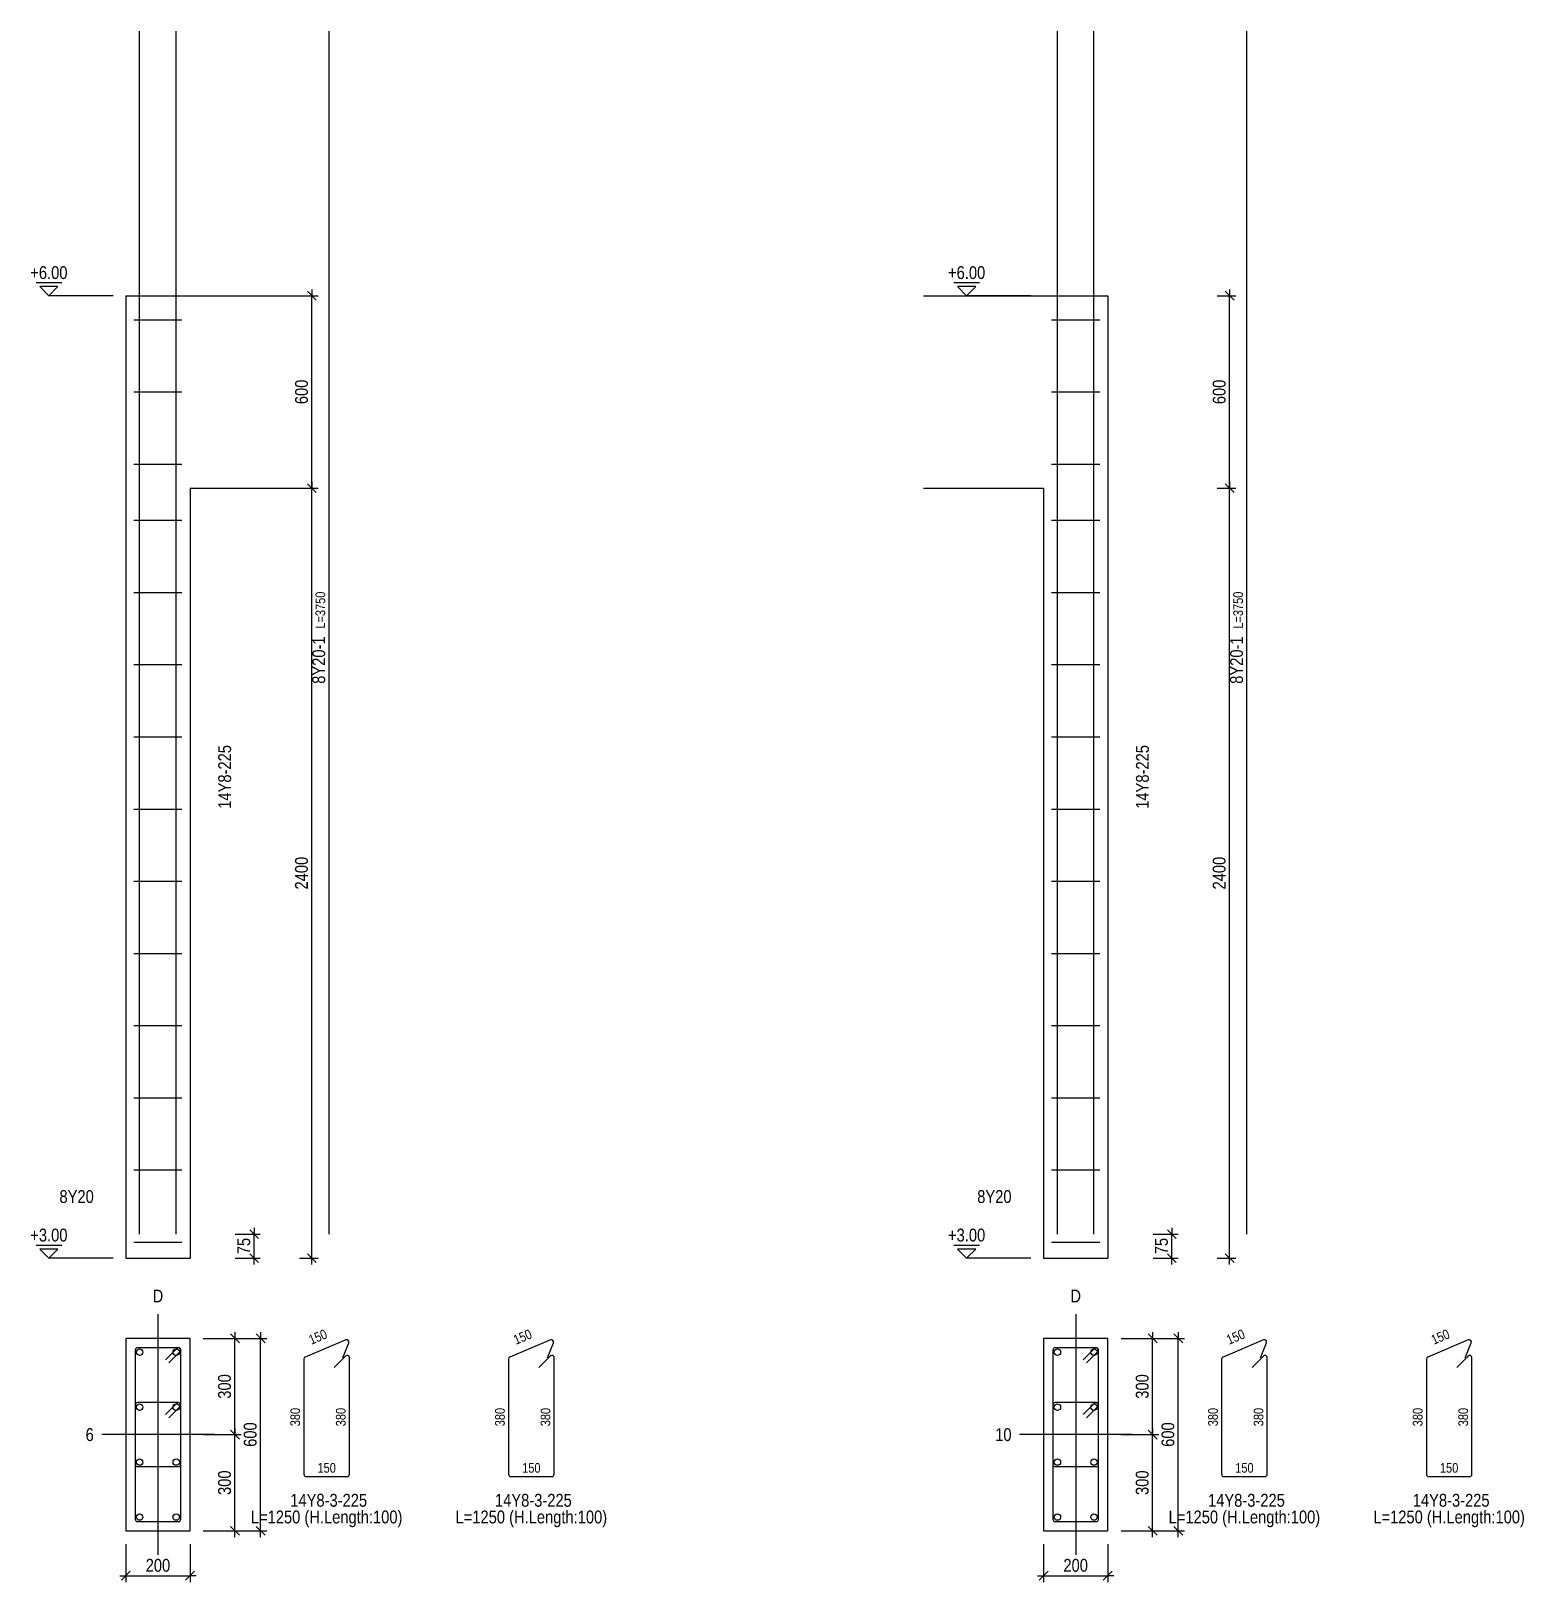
# Model space of a CAD drawing. Extents: x 0 to 206258, y -403073 to 0.
# Drawn here: x 144531 to 156168, y -114061 to -101975 of the extents above; entities that cross this region are included whole.
import ezdxf
from ezdxf.enums import TextEntityAlignment as Align
from ezdxf.lldxf.tags import DXFTag

# ---------------------------------------------------------------- set-up
doc = ezdxf.new("R2010")
doc.units = 0
doc.header["$LTSCALE"] = 1000
for name, color, linetype in [('Axis Line(Dir 1)', 8, 'CENTER2'), ('Axis Line(Dir 2)', 150, 'CENTER2'), ('Column Line(D)', 1, 'Continuous'), ('Dimension Line', 5, 'Continuous'), ('Dimension Text', 5, 'Continuous'), ('Link Line', 3, 'Continuous'), ('Rebar Label', 6, 'Continuous'), ('Rebar Length Text', 8, 'Continuous'), ('Rebar Line', 7, 'Continuous'), ('Top Rebar Label', 6, 'Continuous'), ('Top Rebar Length Text', 8, 'Continuous'), ('Top Rebar Line', 7, 'Continuous')]:
    doc.layers.add(name, color=color, linetype=linetype)
for name, color, linetype, true_color in [('Level Mark Line', 253, 'Continuous', 0x828282), ('Level Mark Text', 253, 'Continuous', 0x828282), ('Link Label', 94, 'Continuous', 0x008100), ('Link Length Text', 94, 'Continuous', 0x008100)]:
    doc.layers.add(name, color=color, linetype=linetype, true_color=true_color)
doc.styles.add('Dimension Text', font='ARIALN.TTF', dxfattribs={"height": 100})
doc.styles.add('Level Mark Text', font='ARIALN.TTF', dxfattribs={"height": 100})
doc.styles.add('Link Label', font='ARIALN.TTF', dxfattribs={"height": 100})
doc.styles.add('Link Length Text', font='ARIALN.TTF', dxfattribs={"height": 100})
doc.styles.add('Rebar Label', font='ARIALN.TTF', dxfattribs={"height": 100})
doc.styles.add('Rebar Length Text', font='ARIALN.TTF', dxfattribs={"height": 75})
doc.styles.add('Top Rebar Label', font='ARIALN.TTF', dxfattribs={"height": 100})
doc.styles.add('Top Rebar Length Text', font='ARIALN.TTF', dxfattribs={"height": 75})
tags = doc.linetypes.add('CENTER2', pattern=[1.125, 0.75, -0.125, 0.125, -0.125]).pattern_tags.tags
tags[10:11] = [DXFTag(74, 4), DXFTag(75, 0), DXFTag(340, '0'), DXFTag(46, 0.0), DXFTag(50, 0.0), DXFTag(44, 0.0), DXFTag(45, 0.0)]
tags[8:9] = [DXFTag(74, 4), DXFTag(75, 0), DXFTag(340, '0'), DXFTag(46, 0.0), DXFTag(50, 0.0), DXFTag(44, 0.0), DXFTag(45, 0.0)]
tags[6:7] = [DXFTag(74, 4), DXFTag(75, 0), DXFTag(340, '0'), DXFTag(46, 0.0), DXFTag(50, 0.0), DXFTag(44, 0.0), DXFTag(45, 0.0)]
tags[4:5] = [DXFTag(74, 4), DXFTag(75, 0), DXFTag(340, '0'), DXFTag(46, 0.0), DXFTag(50, 0.0), DXFTag(44, 0.0), DXFTag(45, 0.0)]
doc.dimstyles.new('COLUMNELV', dxfattribs={"dimtxt": 100, "dimasz": 30, "dimexe": 48.3, "dimexo": 103.5, "dimgap": 30, "dimtad": 1, "dimtoh": 1, "dimdec": 1, "dimlfac": 0.4, "dimdsep": 46, "dimtxsty": 'Dimension Text', "dimblk": 'PCDIM_TICK', "dimcen": 0.09, "dimclrd": 5, "dimclre": 5, "dimclrt": 5, "dimadec": 1, "dimazin": 0, "dimtp": 1, "dimtm": 1, "dimtfac": 1, "dimtdec": 4, "dimtofl": 0, "dimtmove": 0, "dimatfit": 3, "dimfxl": 1, "dimtolj": 1, "dimtzin": 0, "dimarcsym": 0})

# ---------------------------------------------------------------- blocks, each defined once
blk = doc.blocks.new('PCDIM_TICK')
at = {"layer": 'Dimension Line', "color": 0, "transparency": 33554687}
for p, q in [((1.15, 1.15), (-1.15, -1.15)), ((1.61, 0), (0, 0))]:
    blk.add_line(p, q, dxfattribs=at)
blk = doc.blocks.new('*U2134')
at = {"layer": 'Dimension Line', "color": 5, "true_color": 0x0000ff, "transparency": 16777216}
for p, q in [((146623, -105537), (146768, -105537)), ((146720, -111537), (146720, -105537)), ((146623, -111537), (146768, -111537))]:
    blk.add_line(p, q, dxfattribs=at)
at = {"layer": 'Dimension Line', "color": 5, "true_color": 0x0000ff, "transparency": 16777216, "xscale": 30, "yscale": 30}
for p, rotation in [((146720, -105537), 89.99999999999447), ((146720, -111537), 269.9999999999834)]:
    blk.add_blockref('PCDIM_TICK', p, dxfattribs=dict(at, rotation=rotation))
at = {"layer": 'Dimension Line', "color": 5, "true_color": 0x0000ff, "transparency": 16777216, "insert": (146690, -108537), "char_height": 100, "width": 247.25, "attachment_point": 8, "rotation": 90, "style": 'Dimension Text'}
blk.add_mtext('2400', dxfattribs=at)
blk = doc.blocks.new('*U2135')
at = {"layer": 'Dimension Line', "color": 5, "true_color": 0x0000ff, "transparency": 16777216}
for p, q in [((146623, -104037), (146768, -104037)), ((146720, -105537), (146720, -104037)), ((146623, -105537), (146768, -105537))]:
    blk.add_line(p, q, dxfattribs=at)
at = {"layer": 'Dimension Line', "color": 5, "true_color": 0x0000ff, "transparency": 16777216, "xscale": 30, "yscale": 30}
for p, rotation in [((146720, -104037), 89.99999999999447), ((146720, -105537), 269.9999999999834)]:
    blk.add_blockref('PCDIM_TICK', p, dxfattribs=dict(at, rotation=rotation))
at = {"layer": 'Dimension Line', "color": 5, "true_color": 0x0000ff, "transparency": 16777216, "insert": (146690, -104787), "char_height": 100, "width": 181.97, "attachment_point": 8, "rotation": 90, "style": 'Dimension Text'}
blk.add_mtext('600', dxfattribs=at)
blk = doc.blocks.new('*U2136')
at = {"layer": 'Dimension Line', "color": 5, "true_color": 0x0000ff, "transparency": 16777216}
for p, q in [((146123, -111350), (146318, -111350)), ((146270, -111537), (146270, -111350)), ((146123, -111537), (146318, -111537))]:
    blk.add_line(p, q, dxfattribs=at)
at = {"layer": 'Dimension Line', "color": 5, "true_color": 0x0000ff, "transparency": 16777216, "xscale": 30, "yscale": 30}
for p, rotation in [((146270, -111350), 89.99999999999447), ((146270, -111537), 269.9999999999834)]:
    blk.add_blockref('PCDIM_TICK', p, dxfattribs=dict(at, rotation=rotation))
at = {"layer": 'Dimension Line', "color": 5, "true_color": 0x0000ff, "transparency": 16777216, "insert": (146240, -111443), "char_height": 100, "width": 117.23, "attachment_point": 8, "rotation": 90, "style": 'Dimension Text'}
blk.add_mtext('75', dxfattribs=at)
blk = doc.blocks.new('*U2137')
at = {"layer": 'Dimension Line', "color": 5, "true_color": 0x0000ff, "transparency": 16777216}
for p, q in [((145270, -113766), (145270, -114061)), ((145770, -113766), (145770, -114061)), ((145270, -114012), (145770, -114012))]:
    blk.add_line(p, q, dxfattribs=at)
at = {"layer": 'Dimension Line', "color": 5, "true_color": 0x0000ff, "transparency": 16777216, "xscale": 30, "yscale": 30, "rotation": 180.0000000000004}
blk.add_blockref('PCDIM_TICK', (145270, -114012), dxfattribs=at)
at = {"layer": 'Dimension Line', "color": 5, "true_color": 0x0000ff, "transparency": 16777216, "xscale": 30, "yscale": 30}
blk.add_blockref('PCDIM_TICK', (145770, -114012), dxfattribs=at)
at = {"layer": 'Dimension Line', "color": 5, "true_color": 0x0000ff, "transparency": 16777216, "insert": (145520, -113982), "char_height": 100, "width": 182.77, "attachment_point": 8, "style": 'Dimension Text'}
blk.add_mtext('200', dxfattribs=at)
blk = doc.blocks.new('*U2138')
at = {"layer": 'Dimension Line', "color": 5, "true_color": 0x0000ff, "transparency": 16777216}
for p, q in [((145873, -112912), (146168, -112912)), ((146120, -113662), (146120, -112912)), ((145873, -113662), (146168, -113662))]:
    blk.add_line(p, q, dxfattribs=at)
at = {"layer": 'Dimension Line', "color": 5, "true_color": 0x0000ff, "transparency": 16777216, "xscale": 30, "yscale": 30}
for p, rotation in [((146120, -112912), 89.99999999999447), ((146120, -113662), 269.9999999999834)]:
    blk.add_blockref('PCDIM_TICK', p, dxfattribs=dict(at, rotation=rotation))
at = {"layer": 'Dimension Line', "color": 5, "true_color": 0x0000ff, "transparency": 16777216, "insert": (146090, -113287), "char_height": 100, "width": 181.5, "attachment_point": 8, "rotation": 90, "style": 'Dimension Text'}
blk.add_mtext('300', dxfattribs=at)
blk = doc.blocks.new('*U2139')
at = {"layer": 'Dimension Line', "color": 5, "true_color": 0x0000ff, "transparency": 16777216}
for p, q in [((145873, -112162), (146168, -112162)), ((146120, -112912), (146120, -112162)), ((145873, -112912), (146168, -112912))]:
    blk.add_line(p, q, dxfattribs=at)
at = {"layer": 'Dimension Line', "color": 5, "true_color": 0x0000ff, "transparency": 16777216, "xscale": 30, "yscale": 30}
for p, rotation in [((146120, -112162), 89.99999999999447), ((146120, -112912), 269.9999999999834)]:
    blk.add_blockref('PCDIM_TICK', p, dxfattribs=dict(at, rotation=rotation))
at = {"layer": 'Dimension Line', "color": 5, "true_color": 0x0000ff, "transparency": 16777216, "insert": (146090, -112537), "char_height": 100, "width": 181.5, "attachment_point": 8, "rotation": 90, "style": 'Dimension Text'}
blk.add_mtext('300', dxfattribs=at)
blk = doc.blocks.new('*U2140')
at = {"layer": 'Dimension Line', "color": 5, "true_color": 0x0000ff, "transparency": 16777216}
for p, q in [((145873, -112162), (146368, -112162)), ((146320, -113662), (146320, -112162)), ((145873, -113662), (146368, -113662))]:
    blk.add_line(p, q, dxfattribs=at)
at = {"layer": 'Dimension Line', "color": 5, "true_color": 0x0000ff, "transparency": 16777216, "xscale": 30, "yscale": 30}
for p, rotation in [((146320, -112162), 89.99999999999447), ((146320, -113662), 269.9999999999834)]:
    blk.add_blockref('PCDIM_TICK', p, dxfattribs=dict(at, rotation=rotation))
at = {"layer": 'Dimension Line', "color": 5, "true_color": 0x0000ff, "transparency": 16777216, "insert": (146290, -112912), "char_height": 100, "width": 181.97, "attachment_point": 8, "rotation": 90, "style": 'Dimension Text'}
blk.add_mtext('600', dxfattribs=at)
blk = doc.blocks.new('*U2141')
at = {"layer": 'Dimension Line', "color": 5, "true_color": 0x0000ff, "transparency": 16777216}
for p, q in [((153777, -105537), (153922, -105537)), ((153873, -111537), (153873, -105537)), ((153777, -111537), (153922, -111537))]:
    blk.add_line(p, q, dxfattribs=at)
at = {"layer": 'Dimension Line', "color": 5, "true_color": 0x0000ff, "transparency": 16777216, "xscale": 30, "yscale": 30}
for p, rotation in [((153873, -105537), 89.99999999999447), ((153873, -111537), 269.9999999999834)]:
    blk.add_blockref('PCDIM_TICK', p, dxfattribs=dict(at, rotation=rotation))
at = {"layer": 'Dimension Line', "color": 5, "true_color": 0x0000ff, "transparency": 16777216, "insert": (153843, -108537), "char_height": 100, "width": 247.25, "attachment_point": 8, "rotation": 90, "style": 'Dimension Text'}
blk.add_mtext('2400', dxfattribs=at)
blk = doc.blocks.new('*U2142')
at = {"layer": 'Dimension Line', "color": 5, "true_color": 0x0000ff, "transparency": 16777216}
for p, q in [((153777, -104037), (153922, -104037)), ((153873, -105537), (153873, -104037)), ((153777, -105537), (153922, -105537))]:
    blk.add_line(p, q, dxfattribs=at)
at = {"layer": 'Dimension Line', "color": 5, "true_color": 0x0000ff, "transparency": 16777216, "xscale": 30, "yscale": 30}
for p, rotation in [((153873, -104037), 89.99999999999447), ((153873, -105537), 269.9999999999834)]:
    blk.add_blockref('PCDIM_TICK', p, dxfattribs=dict(at, rotation=rotation))
at = {"layer": 'Dimension Line', "color": 5, "true_color": 0x0000ff, "transparency": 16777216, "insert": (153843, -104787), "char_height": 100, "width": 181.97, "attachment_point": 8, "rotation": 90, "style": 'Dimension Text'}
blk.add_mtext('600', dxfattribs=at)
blk = doc.blocks.new('*U2143')
at = {"layer": 'Dimension Line', "color": 5, "true_color": 0x0000ff, "transparency": 16777216}
for p, q in [((153277, -111350), (153472, -111350)), ((153423, -111537), (153423, -111350)), ((153277, -111537), (153472, -111537))]:
    blk.add_line(p, q, dxfattribs=at)
at = {"layer": 'Dimension Line', "color": 5, "true_color": 0x0000ff, "transparency": 16777216, "xscale": 30, "yscale": 30}
for p, rotation in [((153423, -111350), 89.99999999999447), ((153423, -111537), 269.9999999999834)]:
    blk.add_blockref('PCDIM_TICK', p, dxfattribs=dict(at, rotation=rotation))
at = {"layer": 'Dimension Line', "color": 5, "true_color": 0x0000ff, "transparency": 16777216, "insert": (153393, -111443), "char_height": 100, "width": 117.23, "attachment_point": 8, "rotation": 90, "style": 'Dimension Text'}
blk.add_mtext('75', dxfattribs=at)
blk = doc.blocks.new('*U2144')
at = {"layer": 'Dimension Line', "color": 5, "true_color": 0x0000ff, "transparency": 16777216}
for p, q in [((152423, -113766), (152423, -114061)), ((152923, -113766), (152923, -114061)), ((152423, -114012), (152923, -114012))]:
    blk.add_line(p, q, dxfattribs=at)
at = {"layer": 'Dimension Line', "color": 5, "true_color": 0x0000ff, "transparency": 16777216, "xscale": 30, "yscale": 30, "rotation": 180.0000000000004}
blk.add_blockref('PCDIM_TICK', (152423, -114012), dxfattribs=at)
at = {"layer": 'Dimension Line', "color": 5, "true_color": 0x0000ff, "transparency": 16777216, "xscale": 30, "yscale": 30}
blk.add_blockref('PCDIM_TICK', (152923, -114012), dxfattribs=at)
at = {"layer": 'Dimension Line', "color": 5, "true_color": 0x0000ff, "transparency": 16777216, "insert": (152673, -113982), "char_height": 100, "width": 182.77, "attachment_point": 8, "style": 'Dimension Text'}
blk.add_mtext('200', dxfattribs=at)
blk = doc.blocks.new('*U2145')
at = {"layer": 'Dimension Line', "color": 5, "true_color": 0x0000ff, "transparency": 16777216}
for p, q in [((153027, -112912), (153322, -112912)), ((153273, -113662), (153273, -112912)), ((153027, -113662), (153322, -113662))]:
    blk.add_line(p, q, dxfattribs=at)
at = {"layer": 'Dimension Line', "color": 5, "true_color": 0x0000ff, "transparency": 16777216, "xscale": 30, "yscale": 30}
for p, rotation in [((153273, -112912), 89.99999999999447), ((153273, -113662), 269.9999999999834)]:
    blk.add_blockref('PCDIM_TICK', p, dxfattribs=dict(at, rotation=rotation))
at = {"layer": 'Dimension Line', "color": 5, "true_color": 0x0000ff, "transparency": 16777216, "insert": (153243, -113287), "char_height": 100, "width": 181.5, "attachment_point": 8, "rotation": 90, "style": 'Dimension Text'}
blk.add_mtext('300', dxfattribs=at)
blk = doc.blocks.new('*U2146')
at = {"layer": 'Dimension Line', "color": 5, "true_color": 0x0000ff, "transparency": 16777216}
for p, q in [((153027, -112162), (153322, -112162)), ((153273, -112912), (153273, -112162)), ((153027, -112912), (153322, -112912))]:
    blk.add_line(p, q, dxfattribs=at)
at = {"layer": 'Dimension Line', "color": 5, "true_color": 0x0000ff, "transparency": 16777216, "xscale": 30, "yscale": 30}
for p, rotation in [((153273, -112162), 89.99999999999447), ((153273, -112912), 269.9999999999834)]:
    blk.add_blockref('PCDIM_TICK', p, dxfattribs=dict(at, rotation=rotation))
at = {"layer": 'Dimension Line', "color": 5, "true_color": 0x0000ff, "transparency": 16777216, "insert": (153243, -112537), "char_height": 100, "width": 181.5, "attachment_point": 8, "rotation": 90, "style": 'Dimension Text'}
blk.add_mtext('300', dxfattribs=at)
blk = doc.blocks.new('*U2147')
at = {"layer": 'Dimension Line', "color": 5, "true_color": 0x0000ff, "transparency": 16777216}
for p, q in [((153027, -112162), (153522, -112162)), ((153473, -113662), (153473, -112162)), ((153027, -113662), (153522, -113662))]:
    blk.add_line(p, q, dxfattribs=at)
at = {"layer": 'Dimension Line', "color": 5, "true_color": 0x0000ff, "transparency": 16777216, "xscale": 30, "yscale": 30}
for p, rotation in [((153473, -112162), 89.99999999999447), ((153473, -113662), 269.9999999999834)]:
    blk.add_blockref('PCDIM_TICK', p, dxfattribs=dict(at, rotation=rotation))
at = {"layer": 'Dimension Line', "color": 5, "true_color": 0x0000ff, "transparency": 16777216, "insert": (153443, -112912), "char_height": 100, "width": 181.97, "attachment_point": 8, "rotation": 90, "style": 'Dimension Text'}
blk.add_mtext('600', dxfattribs=at)

msp = doc.modelspace()

# ---------------------------------------------------------------- linework, layer by layer
at = {"layer": 'Axis Line(Dir 1)', "transparency": 33554687}
for points in [[(145957.439, -112912.222), (145082.439, -112912.222)], [(153110.824, -112912.222), (152235.824, -112912.222)]]:
    msp.add_lwpolyline(points, dxfattribs=at)
at = {"layer": 'Axis Line(Dir 2)', "transparency": 33554687}
for points in [[(145519.939, -111974.722), (145519.939, -113849.722)], [(152673.324, -111974.722), (152673.324, -113849.722)]]:
    msp.add_lwpolyline(points, dxfattribs=at)
at = {"layer": 'Column Line(D)', "transparency": 33554687}
for points in [[(145269.939, -104037.222), (145269.939, -111537.222)], [(145269.939, -104037.222), (145769.939, -104037.222)], [(145769.939, -104037.222), (146707.439, -104037.222)], [(151485.824, -104037.222), (152423.324, -104037.222)], [(152423.324, -104037.222), (152923.324, -104037.222)], [(152923.324, -104037.222), (152923.324, -111537.222)], [(145769.939, -105537.222), (146707.439, -105537.222)], [(145769.939, -105537.222), (145769.939, -111537.222)], [(151485.824, -105537.222), (152423.324, -105537.222)], [(152423.324, -105537.222), (152423.324, -111537.222)], [(145269.939, -111537.222), (145769.939, -111537.222)], [(152423.324, -111537.222), (152923.324, -111537.222)]]:
    msp.add_lwpolyline(points, dxfattribs=at)
for points in [[(145269.939, -113662.222), (145769.939, -113662.222), (145769.939, -112162.222), (145269.939, -112162.222)], [(152423.324, -113662.222), (152923.324, -113662.222), (152923.324, -112162.222), (152423.324, -112162.222)]]:
    msp.add_lwpolyline(points, close=True, dxfattribs=at)
at = {"layer": 'Level Mark Line', "transparency": 33554687}
for points in [[(144769.939, -103937.222), (144569.939, -103937.222)], [(151923.324, -103937.222), (151723.324, -103937.222)], [(144669.939, -104037.222), (144740.65, -103966.511), (144599.228, -103966.511), (144669.939, -104037.222)], [(145169.939, -104037.222), (144669.939, -104037.222)], [(151823.324, -104037.222), (151894.034, -103966.511), (151752.613, -103966.511), (151823.324, -104037.222)], [(152323.324, -104037.222), (151823.324, -104037.222)], [(144769.939, -111437.222), (144569.939, -111437.222)], [(144669.939, -111537.222), (144740.65, -111466.511), (144599.228, -111466.511), (144669.939, -111537.222)], [(145169.939, -111537.222), (144669.939, -111537.222)], [(151923.324, -111437.222), (151723.324, -111437.222)], [(151823.324, -111537.222), (151894.034, -111466.511), (151752.613, -111466.511), (151823.324, -111537.222)], [(152323.324, -111537.222), (151823.324, -111537.222)]]:
    msp.add_lwpolyline(points, dxfattribs=at)
at = {"layer": 'Link Line', "transparency": 33554687}
for p, q in [((145332.439, -104224.722), (145707.439, -104224.722)), ((152485.824, -104224.722), (152860.824, -104224.722)), ((145332.439, -104787.222), (145707.439, -104787.222)), ((152485.824, -104787.222), (152860.824, -104787.222)), ((145332.439, -105349.722), (145707.439, -105349.722)), ((152485.824, -105349.722), (152860.824, -105349.722)), ((145332.439, -105787.222), (145707.439, -105787.222)), ((152485.824, -105787.222), (152860.824, -105787.222)), ((145332.439, -106349.722), (145707.439, -106349.722)), ((152485.824, -106349.722), (152860.824, -106349.722)), ((145332.439, -106912.222), (145707.439, -106912.222)), ((152485.824, -106912.222), (152860.824, -106912.222)), ((145332.439, -107474.722), (145707.439, -107474.722)), ((152485.824, -107474.722), (152860.824, -107474.722)), ((145332.439, -108037.222), (145707.439, -108037.222)), ((152485.824, -108037.222), (152860.824, -108037.222)), ((145332.439, -108599.722), (145707.439, -108599.722)), ((152485.824, -108599.722), (152860.824, -108599.722)), ((145332.439, -109162.222), (145707.439, -109162.222)), ((152485.824, -109162.222), (152860.824, -109162.222)), ((145332.439, -109724.722), (145707.439, -109724.722)), ((152485.824, -109724.722), (152860.824, -109724.722)), ((145332.439, -110287.222), (145707.439, -110287.222)), ((152485.824, -110287.222), (152860.824, -110287.222)), ((145332.439, -110849.722), (145707.439, -110849.722)), ((152485.824, -110849.722), (152860.824, -110849.722)), ((145332.439, -111412.222), (145707.439, -111412.222)), ((152485.824, -111412.222), (152860.824, -111412.222))]:
    msp.add_line(p, q, dxfattribs=at)
for points in [[(145603.925, -112352.985), (145692.313, -112264.596, 0.668178638), (145679.939, -112234.722), (145359.939, -112234.722, 0.414213562), (145342.439, -112252.222), (145342.439, -113143.889, 0.414213562), (145359.939, -113161.389), (145679.939, -113161.389, 0.414213562), (145697.439, -113143.889), (145697.439, -112252.222, 0.668178638), (145667.564, -112239.848), (145579.176, -112328.236)], [(146960.456, -112312.573), (147007.472, -112196.752, 0.668178638), (146984.446, -112174.05), (146668.128, -112307.706, 0.301414294), (146657.439, -112323.826), (146657.439, -113221.389, 0.414213562), (146674.939, -113238.889), (146994.939, -113238.889, 0.414213562), (147012.439, -113221.389), (147012.439, -112312.222, 0.668178638), (146982.564, -112299.848), (146894.176, -112388.236)], [(148556.045, -112312.574), (148603.062, -112196.753, 0.668178638), (148580.036, -112174.05), (148263.717, -112307.706, 0.301414294), (148253.029, -112323.826), (148253.029, -113221.389, 0.414213562), (148270.529, -113238.889), (148590.529, -113238.889, 0.414213562), (148608.029, -113221.389), (148608.029, -112312.222, 0.668178638), (148578.154, -112299.848), (148489.766, -112388.236)], [(152757.31, -112352.985), (152845.698, -112264.596, 0.668178638), (152833.324, -112234.722), (152513.324, -112234.722, 0.414213562), (152495.824, -112252.222), (152495.824, -113143.889, 0.414213562), (152513.324, -113161.389), (152833.324, -113161.389, 0.414213562), (152850.824, -113143.889), (152850.824, -112252.222, 0.668178638), (152820.949, -112239.848), (152732.561, -112328.236)], [(154113.84, -112312.573), (154160.857, -112196.752, 0.668178638), (154137.831, -112174.05), (153821.512, -112307.706, 0.301414294), (153810.824, -112323.826), (153810.824, -113221.389, 0.414213562), (153828.324, -113238.889), (154148.324, -113238.889, 0.414213562), (154165.824, -113221.389), (154165.824, -112312.222, 0.668178638), (154135.949, -112299.848), (154047.561, -112388.236)], [(155709.43, -112312.574), (155756.447, -112196.753, 0.668178638), (155733.42, -112174.05), (155417.102, -112307.706, 0.301414294), (155406.413, -112323.826), (155406.413, -113221.389, 0.414213562), (155423.913, -113238.889), (155743.913, -113238.889, 0.414213562), (155761.413, -113221.389), (155761.413, -112312.222, 0.668178638), (155731.539, -112299.848), (155643.151, -112388.236)], [(145603.925, -112781.318), (145692.313, -112692.93, 0.668178638), (145679.939, -112663.055), (145359.939, -112663.055, 0.414213562), (145342.439, -112680.555), (145342.439, -113572.222, 0.414213562), (145359.939, -113589.722), (145679.939, -113589.722, 0.414213562), (145697.439, -113572.222), (145697.439, -112680.555, 0.668178638), (145667.564, -112668.181), (145579.176, -112756.569)], [(152757.31, -112781.318), (152845.698, -112692.93, 0.668178638), (152833.324, -112663.055), (152513.324, -112663.055, 0.414213562), (152495.824, -112680.555), (152495.824, -113572.222, 0.414213562), (152513.324, -113589.722), (152833.324, -113589.722, 0.414213562), (152850.824, -113572.222), (152850.824, -112680.555, 0.668178638), (152820.949, -112668.181), (152732.561, -112756.569)]]:
    msp.add_lwpolyline(points, format="xyb", dxfattribs=at)
at = {"layer": 'Rebar Line', "transparency": 33554687}
for centre in [(145377.439, -112269.722), (145662.439, -112269.722), (152530.824, -112269.722), (152815.824, -112269.722), (145377.439, -112698.055), (145662.439, -112698.055), (152530.824, -112698.055), (152815.824, -112698.055), (145377.439, -113126.389), (145662.439, -113126.389), (152530.824, -113126.389), (152815.824, -113126.389), (145377.439, -113554.722), (145662.439, -113554.722), (152530.824, -113554.722), (152815.824, -113554.722)]:
    msp.add_circle(centre, 25, dxfattribs=at)
at = {"layer": 'Top Rebar Line', "transparency": 33554687}
for points in [[(145377.439, -111349.722), (145377.439, -101974.722)], [(145662.439, -111349.722), (145662.439, -101974.722)], [(146853.292, -111349.722), (146853.292, -101974.722)], [(152530.824, -111349.722), (152530.824, -101974.722)], [(152815.824, -111349.722), (152815.824, -101974.722)], [(154006.676, -111349.722), (154006.676, -101974.722)]]:
    msp.add_lwpolyline(points, dxfattribs=at)

# ---------------------------------------------------------------- texts
at = {"layer": 'Dimension Text', "transparency": 33554687, "style": 'Dimension Text'}
for p in [(145519.939, -111912.222), (152673.324, -111912.222)]:
    msp.add_text('D', height=100, dxfattribs=at).set_placement(p, align=Align.BOTTOM_CENTER)
for s, p in [('6', (145019.939, -112912.222)), ('10', (152173.324, -112912.222))]:
    msp.add_text(s, height=100, dxfattribs=at).set_placement(p, align=Align.MIDDLE_RIGHT)
at = {"layer": 'Level Mark Text', "transparency": 33554687, "style": 'Level Mark Text'}
for s, p in [('+6.00', (144669.939, -103937.222)), ('+6.00', (151823.324, -103937.222)), ('+3.00', (144669.939, -111437.222)), ('+3.00', (151823.324, -111437.222))]:
    msp.add_text(s, height=100, dxfattribs=at).set_placement(p, align=Align.BOTTOM_CENTER)
at = {"layer": 'Link Label', "transparency": 33554687, "style": 'Link Label'}
for p in [(146834.939, -113473.889), (148430.529, -113473.889), (153988.324, -113473.889), (155583.913, -113473.889)]:
    msp.add_text(' 14Y8-3-225', height=100, dxfattribs=at).set_placement(p, align=Align.CENTER)
at = {"layer": 'Link Length Text', "transparency": 33554687, "style": 'Link Length Text'}
for p in [(146834.939, -113603.889), (148430.529, -113603.889), (153988.324, -113603.889), (155583.913, -113603.889)]:
    msp.add_text('L=1250 (H.Length:100)', height=100, dxfattribs=at).set_placement(p, align=Align.CENTER)
at = {"layer": 'Rebar Label', "transparency": 33554687, "style": 'Rebar Label'}
for p in [(146119.939, -107787.222), (153273.324, -107787.222)]:
    msp.add_text('14Y8-225', height=100, rotation=90, dxfattribs=at).set_placement(p, align=Align.BOTTOM_CENTER)
at = {"layer": 'Rebar Length Text', "transparency": 33554687, "style": 'Rebar Length Text'}
for s, rotation, p in [('150', 22.9057699, (146781.16, -112184.945)), ('150', 22.9057699, (148376.75, -112184.946)), ('150', 22.9057699, (153934.545, -112184.945)), ('150', 22.9057699, (155530.135, -112184.946)), ('380', 90, (146627.439, -112775.555)), ('380', 90, (146982.439, -112775.555)), ('380', 90, (148223.029, -112775.556)), ('380', 90, (148578.029, -112775.556)), ('380', 90, (153780.824, -112775.555)), ('380', 90, (154135.824, -112775.555)), ('380', 90, (155376.413, -112775.556)), ('380', 90, (155731.413, -112775.556))]:
    msp.add_text(s, height=75, rotation=rotation, dxfattribs=at).set_placement(p, align=Align.CENTER)
for p in [(146834.939, -113208.889), (148430.529, -113208.889), (153988.324, -113208.889), (155583.913, -113208.889)]:
    msp.add_text('150', height=75, dxfattribs=at).set_placement(p, align=Align.CENTER)
at = {"layer": 'Top Rebar Label', "transparency": 33554687, "style": 'Top Rebar Label'}
for p in [(146823.292, -106692.222), (153976.676, -106692.222)]:
    msp.add_text(' 8Y20-1', height=100, rotation=90, dxfattribs=at).set_placement(p, align=Align.RIGHT)
for p in [(145019.939, -111137.222), (152173.324, -111137.222)]:
    msp.add_text(' 8Y20', height=100, dxfattribs=at).set_placement(p, align=Align.BOTTOM_RIGHT)
at = {"layer": 'Top Rebar Length Text', "transparency": 33554687, "style": 'Top Rebar Length Text'}
for p in [(146823.292, -106632.222), (153976.676, -106632.222)]:
    msp.add_text('L=3750', height=75, rotation=90, dxfattribs=at).set_placement(p)

# ---------------------------------------------------------------- dimensions: what is measured, and where the dimension line sits
at = {"layer": 'Dimension Line', "transparency": 33554687}
for p1, p2, distance, picture, middle in [((146519.939, -105537.222), (146519.939, -104037.222), -200, '*U2135', (146719.939, -104787.222)), ((153673.324, -105537.222), (153673.324, -104037.222), -200, '*U2142', (153873.324, -104787.222)), ((146519.939, -111537.222), (146519.939, -105537.222), -200, '*U2134', (146719.939, -108537.222)), ((153673.324, -111537.222), (153673.324, -105537.222), -200, '*U2141', (153873.324, -108537.222)), ((146019.939, -111537.222), (146019.939, -111349.722), -250, '*U2136', (146269.939, -111443.472)), ((153173.324, -111537.222), (153173.324, -111349.722), -250, '*U2143', (153423.324, -111443.472)), ((145769.939, -112912.222), (145769.939, -112162.222), -350, '*U2139', (146119.939, -112537.222)), ((145769.939, -113662.222), (145769.939, -112162.222), -550, '*U2140', (146319.939, -112912.222)), ((152923.324, -112912.222), (152923.324, -112162.222), -350, '*U2146', (153273.324, -112537.222)), ((152923.324, -113662.222), (152923.324, -112162.222), -550, '*U2147', (153473.324, -112912.222)), ((145769.939, -113662.222), (145769.939, -112912.222), -350, '*U2138', (146119.939, -113287.222)), ((152923.324, -113662.222), (152923.324, -112912.222), -350, '*U2145', (153273.324, -113287.222)), ((145269.939, -113662.222), (145769.939, -113662.222), -350, '*U2137', (145519.939, -114012.222)), ((152423.324, -113662.222), (152923.324, -113662.222), -350, '*U2144', (152673.324, -114012.222))]:
    dim = msp.add_aligned_dim(p1=p1, p2=p2, distance=distance, dimstyle='COLUMNELV', override={"dimscale": 1, "dimtxt": 100, "dimasz": 30, "dimexe": 48.3, "dimexo": 103.5, "dimgap": 30, "dimtad": 1, "dimtih": 0, "dimdec": 1, "dimlfac": 0.4, "dimzin": 8, "dimlunit": 2, "dimpost": '', "dimtxsty": 'Dimension Text', "dimblk": 'PCDIM_TICK', "dimse1": 0, "dimse2": 0, "dimsd2": 0, "dimclrd": 5, "dimclre": 5, "dimclrt": 5, "dimaunit": 0, "dimadec": 1, "dimazin": 0, "dimtol": 0, "dimtp": 1, "dimtm": 1, "dimtmove": 0}, dxfattribs=at)
    dim.commit()
    dim.dimension.update_dxf_attribs({"geometry": picture, "text_midpoint": middle})

doc.saveas('drawing.dxf')
